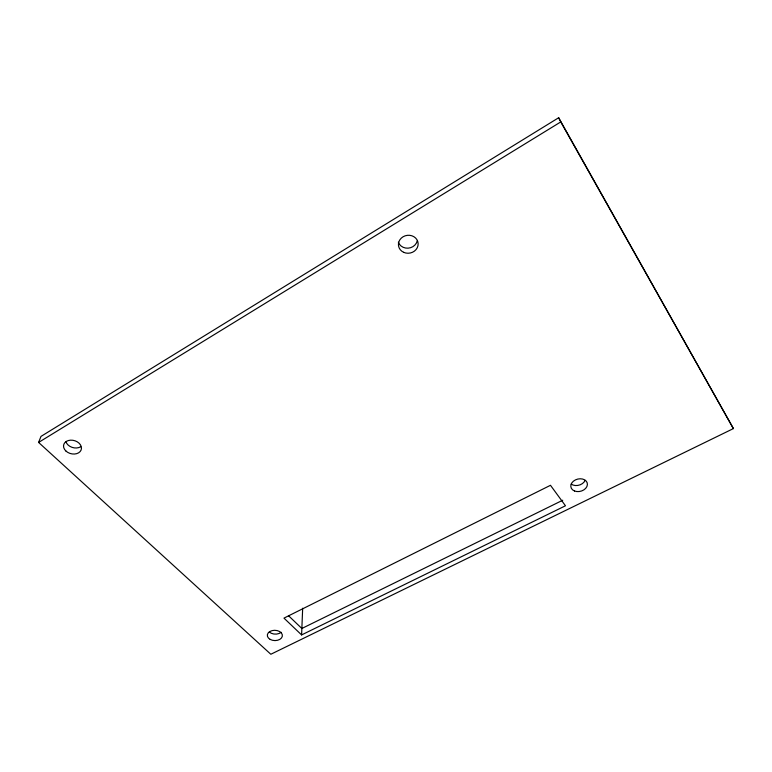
<?xml version="1.0" encoding="UTF-8"?>
<svg xmlns="http://www.w3.org/2000/svg" width="772" height="772" viewBox="0 0 772 772"><rect width="100%" height="100%" fill="white"/><g stroke="black" fill="none" stroke-linecap="round" stroke-linejoin="round"><path stroke-width="1.16" d="M301.601 634.922L283.971 618.121L550.484 485.298L565.471 505.776L301.601 634.922L302.672 608.22M38.6 442.433L40.984 436.412L558.667 117.74L733.4 428.585L270.827 654.26L38.6 442.433L560.761 121.928L558.667 117.74M562.73 500.237L301.862 628.485L288.516 615.709M560.761 121.928L733.4 428.585M80.664 446.776A9.032 6.745 15 0 1 65.938 441.671M585.128 480.338A8.357 6.244 -14.3 0 1 571.193 484.073M417.208 240.999A9.795 8.907 -9.1 0 1 408.079 248.169A9.795 8.907 -9.1 0 1 398.362 242.225M281.153 632.287A7.488 5.134 1.7 0 1 269.303 631.998M65.919 451.031A9.11 6.774 14.8 0 0 81.07 450.105A9.11 6.774 14.8 0 0 70.493 440.175A9.11 6.774 14.8 0 0 65.919 451.031M574.513 490.982A8.415 6.263 -14.2 0 0 587.395 484.681A8.415 6.263 -14.2 0 0 575.41 479.904A8.415 6.263 -14.2 0 0 574.513 490.982M403.659 252.319A9.882 8.965 -9 0 0 418.144 243.672A9.882 8.965 -9 0 0 403.052 236.782A9.882 8.965 -9 0 0 403.659 252.319M270.161 639.399A7.537 5.143 1.6 0 0 282.301 636.321A7.537 5.143 1.6 0 0 272.091 630.618A7.537 5.143 1.6 0 0 270.161 639.399"/></g></svg>
